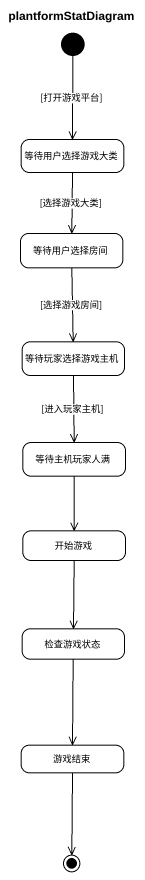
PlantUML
@startuml
title plantformStatDiagram
hide empty description
state 等待用户选择游戏大类
state 等待用户选择房间
state 等待玩家选择游戏主机
state 等待主机玩家人满
state 开始游戏
state 检查游戏状态
state 游戏结束
[*] --> 等待用户选择游戏大类 : [打开游戏平台]
等待用户选择游戏大类 --> 等待用户选择房间 : [选择游戏大类]
等待用户选择房间 --> 等待玩家选择游戏主机 : [选择游戏房间]
等待玩家选择游戏主机 --> 等待主机玩家人满 : [进入玩家主机]
等待主机玩家人满 --> 开始游戏
开始游戏 --> 检查游戏状态
检查游戏状态 --> 游戏结束
游戏结束 --> [*]
@enduml
